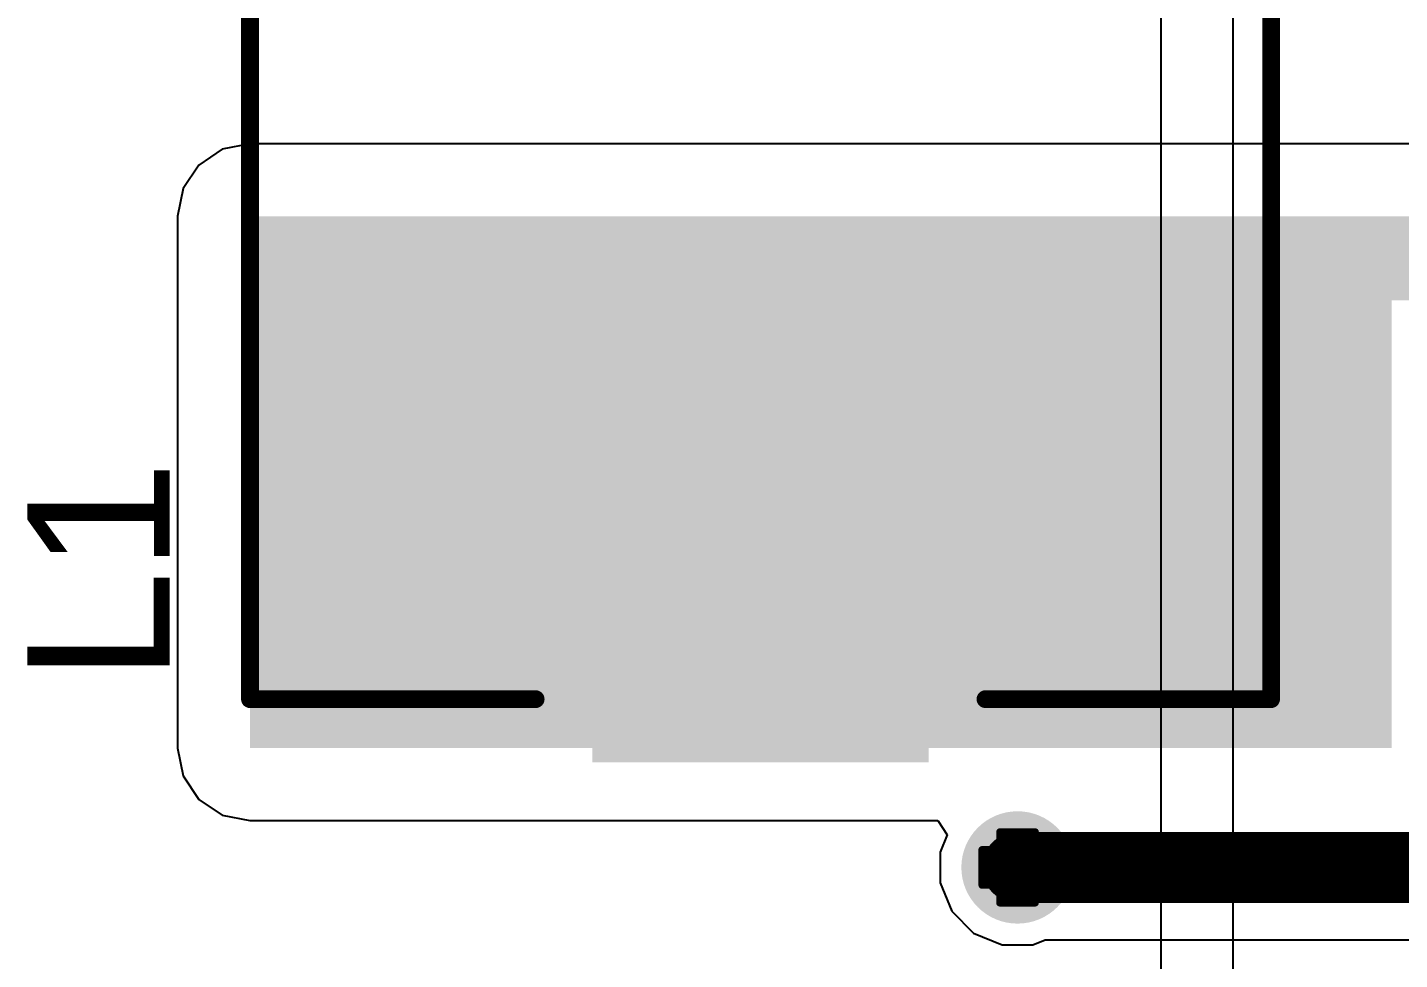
# Model space of a CAD drawing. Header units: inches. Extents: x -5 to 5258, y -4 to 5281.
# Drawn here: x 47.75 to 57.56, y 49.53 to 56.2 of the extents above; entities that cross this region are included whole.
import ezdxf

# ---------------------------------------------------------------- set-up
doc = ezdxf.new("R2010")
doc.units = ezdxf.units.IN
for name, color, linetype in [('Bottom Layer', 5, 'Continuous'), ('Bottom Solder', 6, 'Continuous'), ('Drill Drawing', 1, 'Continuous'), ('Top Layer', 1, 'Continuous'), ('Top Overlay', 2, 'Continuous'), ('Top Paste', 8, 'Continuous'), ('Top Solder', 216, 'Continuous'), ('Via Holes', 16, 'Continuous')]:
    doc.layers.add(name, color=color, linetype=linetype)
doc.styles.add('Arial', font='', dxfattribs={"height": 0.2})
doc.styles.get('Arial').set_extended_font_data('Arial')

# ---------------------------------------------------------------- blocks, each defined once
blk = doc.blocks.new('YPRH0703_4R7M_105')
at = {"layer": 'Top Layer'}
for points in [[(-4, 1.1), (-2.4, 1.1), (-2.4, -1.1), (-4, -1.1)], [(2.4, 1.1), (4, 1.1), (4, -1.1), (2.4, -1.1)]]:
    blk.add_hatch(color=1, dxfattribs=at).paths.add_polyline_path(points)
at = {"layer": 'Top Paste'}
for points in [[(-4, 1.1), (-2.4, 1.1), (-2.4, -1.1), (-4, -1.1)], [(2.4, 1.1), (4, 1.1), (4, -1.1), (2.4, -1.1)]]:
    blk.add_hatch(color=8, dxfattribs=at).paths.add_polyline_path(points)
at = {"layer": 'Top Solder'}
for points in [[(-4.1016, 1.2016), (-2.2984, 1.2016), (-2.2984, -1.2016), (-4.1016, -1.2016)], [(2.2984, 1.2016), (4.1016, 1.2016), (4.1016, -1.2016), (2.2984, -1.2016)]]:
    blk.add_hatch(color=216, dxfattribs=at).paths.add_polyline_path(points)
at = {"layer": 'Top Overlay'}
for points in [[(-3.65, 3.65, 0.127, 0.127, 0), (-3.65, 1.6078, 0.127, 0.127, 0)], [(-3.65, 3.65, 0.127, 0.127, 0), (3.65, 3.65, 0.127, 0.127, 0)], [(3.65, 3.65, 0.127, 0.127, 0), (3.65, 1.6078, 0.127, 0.127, 0)], [(-3.65, -1.6078, 0.127, 0.127, 0), (-3.65, -3.65, 0.127, 0.127, 0)], [(3.65, -1.6078, 0.127, 0.127, 0), (3.65, -3.65, 0.127, 0.127, 0)], [(-3.65, -3.65, 0.127, 0.127, 0), (3.65, -3.65, 0.127, 0.127, 0)]]:
    blk.add_lwpolyline(points, format="xyseb", dxfattribs=at)
for points in [[(-3.6817, 3.65, 0.0635, 0.0635, 1), (-3.6182, 3.65, 0.0635, 0.0635, 1)], [(-3.6817, 3.65, 0.0635, 0.0635, 1), (-3.6182, 3.65, 0.0635, 0.0635, 1)], [(3.6183, 3.65, 0.0635, 0.0635, 1), (3.6818, 3.65, 0.0635, 0.0635, 1)], [(3.6183, 3.65, 0.0635, 0.0635, 1), (3.6818, 3.65, 0.0635, 0.0635, 1)], [(-3.6818, 1.6078, 0.0635, 0.0635, 1), (-3.6183, 1.6078, 0.0635, 0.0635, 1)], [(3.6183, 1.6078, 0.0635, 0.0635, 1), (3.6818, 1.6078, 0.0635, 0.0635, 1)], [(-3.6818, -1.6078, 0.0635, 0.0635, 1), (-3.6183, -1.6078, 0.0635, 0.0635, 1)], [(3.6183, -1.6078, 0.0635, 0.0635, 1), (3.6818, -1.6078, 0.0635, 0.0635, 1)], [(-3.6817, -3.65, 0.0635, 0.0635, 1), (-3.6182, -3.65, 0.0635, 0.0635, 1)], [(-3.6817, -3.65, 0.0635, 0.0635, 1), (-3.6182, -3.65, 0.0635, 0.0635, 1)], [(3.6183, -3.65, 0.0635, 0.0635, 1), (3.6818, -3.65, 0.0635, 0.0635, 1)], [(3.6183, -3.65, 0.0635, 0.0635, 1), (3.6818, -3.65, 0.0635, 0.0635, 1)]]:
    blk.add_lwpolyline(points, format="xyseb", close=True, dxfattribs=at)

msp = doc.modelspace()

# ---------------------------------------------------------------- hatches: boundary and pattern name
at = {"layer": 'Bottom Layer'}
h = msp.add_hatch(color=5, dxfattribs=at)
edge = h.paths.add_edge_path()
edge.add_arc((54.83, 50.1904), 0.3, 0, 360)
at = {"layer": 'Bottom Solder'}
h = msp.add_hatch(color=6, dxfattribs=at)
edge = h.paths.add_edge_path()
edge.add_arc((54.83, 50.1904), 0.4016, 0, 360)
at = {"layer": 'Top Layer'}
for points in [[(49.3428, 51.0435), (57.5056, 51.0435), (57.5056, 54.8458), (49.3428, 54.8458)], [(49.3428, 54.2458), (59.1136, 54.2458), (59.1136, 54.8458), (49.3428, 54.8458)]]:
    msp.add_hatch(color=1, dxfattribs=at).paths.add_polyline_path(points)
h = msp.add_hatch(color=1, dxfattribs=at)
edge = h.paths.add_edge_path()
edge.add_arc((54.83, 50.1904), 0.3, 0, 360)
at = {"layer": 'Top Solder'}
h = msp.add_hatch(color=216, dxfattribs=at)
edge = h.paths.add_edge_path()
edge.add_arc((54.83, 50.1904), 0.4016, 0, 360)
at = {"layer": 'Via Holes'}
h = msp.add_hatch(color=7, dxfattribs=at)
edge = h.paths.add_edge_path()
edge.add_arc((54.83, 50.1904), 0.15, 0, 360)

# ---------------------------------------------------------------- linework, layer by layer
at = {"layer": 'Bottom Layer'}
for p, q in [((55.8546, 59.0294), (55.8546, 44.6202)), ((56.3726, 44.6202), (56.3725, 59.0294))]:
    msp.add_line(p, q, dxfattribs=at)
at = {"layer": 'Drill Drawing'}
for points in [[(54.703, 50.3174, 0.0508, 0.0508, 0), (54.703, 50.4444, 0.0508, 0.0508, 0)], [(54.703, 50.4444, 0.0508, 0.0508, 0), (54.957, 50.4444, 0.0508, 0.0508, 0)], [(54.957, 50.3174, 0.0508, 0.0508, 0), (54.957, 50.4444, 0.0508, 0.0508, 0)], [(54.576, 50.0634, 0.0508, 0.0508, 0), (54.576, 50.3174, 0.0508, 0.0508, 0)], [(54.576, 50.3174, 0.0508, 0.0508, 0), (54.703, 50.3174, 0.0508, 0.0508, 0)], [(54.7538, 50.2666, 0.0508, 0.0508, 0), (54.7538, 50.3428, 0.0508, 0.0508, 0)], [(54.7538, 50.3428, 0.0508, 0.0508, 0), (54.9062, 50.3428, 0.0508, 0.0508, 0)], [(54.9062, 50.2666, 0.0508, 0.0508, 0), (54.9062, 50.3428, 0.0508, 0.0508, 0)], [(54.957, 50.3174, 0.0508, 0.0508, 0), (55.084, 50.3174, 0.0508, 0.0508, 0)], [(55.084, 50.0634, 0.0508, 0.0508, 0), (55.084, 50.3174, 0.0508, 0.0508, 0)], [(54.6776, 50.1142, 0.0508, 0.0508, 0), (54.6776, 50.2666, 0.0508, 0.0508, 0)], [(54.6776, 50.2666, 0.0508, 0.0508, 0), (54.7538, 50.2666, 0.0508, 0.0508, 0)], [(54.9062, 50.2666, 0.0508, 0.0508, 0), (54.9824, 50.2666, 0.0508, 0.0508, 0)], [(54.9824, 50.1142, 0.0508, 0.0508, 0), (54.9824, 50.2666, 0.0508, 0.0508, 0)], [(54.6776, 50.1142, 0.0508, 0.0508, 0), (54.7538, 50.1142, 0.0508, 0.0508, 0)], [(54.7538, 50.038, 0.0508, 0.0508, 0), (54.7538, 50.1142, 0.0508, 0.0508, 0)], [(54.9062, 50.1142, 0.0508, 0.0508, 0), (54.9824, 50.1142, 0.0508, 0.0508, 0)], [(54.9062, 50.038, 0.0508, 0.0508, 0), (54.9062, 50.1142, 0.0508, 0.0508, 0)], [(54.576, 50.0634, 0.0508, 0.0508, 0), (54.703, 50.0634, 0.0508, 0.0508, 0)], [(54.703, 49.9364, 0.0508, 0.0508, 0), (54.703, 50.0634, 0.0508, 0.0508, 0)], [(54.7538, 50.038, 0.0508, 0.0508, 0), (54.9062, 50.038, 0.0508, 0.0508, 0)], [(54.957, 50.0634, 0.0508, 0.0508, 0), (55.084, 50.0634, 0.0508, 0.0508, 0)], [(54.957, 49.9364, 0.0508, 0.0508, 0), (54.957, 50.0634, 0.0508, 0.0508, 0)], [(54.703, 49.9364, 0.0508, 0.0508, 0), (54.957, 49.9364, 0.0508, 0.0508, 0)]]:
    msp.add_lwpolyline(points, format="xyseb", dxfattribs=at)
for points in [[(54.6903, 50.4444, 0.0254, 0.0254, 1), (54.7157, 50.4444, 0.0254, 0.0254, 1)], [(54.6903, 50.4444, 0.0254, 0.0254, 1), (54.7157, 50.4444, 0.0254, 0.0254, 1)], [(54.9443, 50.4444, 0.0254, 0.0254, 1), (54.9697, 50.4444, 0.0254, 0.0254, 1)], [(54.9443, 50.4444, 0.0254, 0.0254, 1), (54.9697, 50.4444, 0.0254, 0.0254, 1)], [(54.5633, 50.3174, 0.0254, 0.0254, 1), (54.5887, 50.3174, 0.0254, 0.0254, 1)], [(54.5633, 50.3174, 0.0254, 0.0254, 1), (54.5887, 50.3174, 0.0254, 0.0254, 1)], [(54.6903, 50.3174, 0.0254, 0.0254, 1), (54.7157, 50.3174, 0.0254, 0.0254, 1)], [(54.6903, 50.3174, 0.0254, 0.0254, 1), (54.7157, 50.3174, 0.0254, 0.0254, 1)], [(54.7411, 50.3428, 0.0254, 0.0254, 1), (54.7665, 50.3428, 0.0254, 0.0254, 1)], [(54.7411, 50.3428, 0.0254, 0.0254, 1), (54.7665, 50.3428, 0.0254, 0.0254, 1)], [(54.8935, 50.3428, 0.0254, 0.0254, 1), (54.9189, 50.3428, 0.0254, 0.0254, 1)], [(54.8935, 50.3428, 0.0254, 0.0254, 1), (54.9189, 50.3428, 0.0254, 0.0254, 1)], [(54.9443, 50.3174, 0.0254, 0.0254, 1), (54.9697, 50.3174, 0.0254, 0.0254, 1)], [(54.9443, 50.3174, 0.0254, 0.0254, 1), (54.9697, 50.3174, 0.0254, 0.0254, 1)], [(55.0713, 50.3174, 0.0254, 0.0254, 1), (55.0967, 50.3174, 0.0254, 0.0254, 1)], [(55.0713, 50.3174, 0.0254, 0.0254, 1), (55.0967, 50.3174, 0.0254, 0.0254, 1)], [(54.6649, 50.2666, 0.0254, 0.0254, 1), (54.6903, 50.2666, 0.0254, 0.0254, 1)], [(54.6649, 50.2666, 0.0254, 0.0254, 1), (54.6903, 50.2666, 0.0254, 0.0254, 1)], [(54.7411, 50.2666, 0.0254, 0.0254, 1), (54.7665, 50.2666, 0.0254, 0.0254, 1)], [(54.7411, 50.2666, 0.0254, 0.0254, 1), (54.7665, 50.2666, 0.0254, 0.0254, 1)], [(54.8935, 50.2666, 0.0254, 0.0254, 1), (54.9189, 50.2666, 0.0254, 0.0254, 1)], [(54.8935, 50.2666, 0.0254, 0.0254, 1), (54.9189, 50.2666, 0.0254, 0.0254, 1)], [(54.9697, 50.2666, 0.0254, 0.0254, 1), (54.9951, 50.2666, 0.0254, 0.0254, 1)], [(54.9697, 50.2666, 0.0254, 0.0254, 1), (54.9951, 50.2666, 0.0254, 0.0254, 1)], [(54.6649, 50.1142, 0.0254, 0.0254, 1), (54.6903, 50.1142, 0.0254, 0.0254, 1)], [(54.6649, 50.1142, 0.0254, 0.0254, 1), (54.6903, 50.1142, 0.0254, 0.0254, 1)], [(54.7411, 50.1142, 0.0254, 0.0254, 1), (54.7665, 50.1142, 0.0254, 0.0254, 1)], [(54.7411, 50.1142, 0.0254, 0.0254, 1), (54.7665, 50.1142, 0.0254, 0.0254, 1)], [(54.8935, 50.1142, 0.0254, 0.0254, 1), (54.9189, 50.1142, 0.0254, 0.0254, 1)], [(54.8935, 50.1142, 0.0254, 0.0254, 1), (54.9189, 50.1142, 0.0254, 0.0254, 1)], [(54.9697, 50.1142, 0.0254, 0.0254, 1), (54.9951, 50.1142, 0.0254, 0.0254, 1)], [(54.9697, 50.1142, 0.0254, 0.0254, 1), (54.9951, 50.1142, 0.0254, 0.0254, 1)], [(54.5633, 50.0634, 0.0254, 0.0254, 1), (54.5887, 50.0634, 0.0254, 0.0254, 1)], [(54.5633, 50.0634, 0.0254, 0.0254, 1), (54.5887, 50.0634, 0.0254, 0.0254, 1)], [(54.6903, 50.0634, 0.0254, 0.0254, 1), (54.7157, 50.0634, 0.0254, 0.0254, 1)], [(54.6903, 50.0634, 0.0254, 0.0254, 1), (54.7157, 50.0634, 0.0254, 0.0254, 1)], [(54.7411, 50.038, 0.0254, 0.0254, 1), (54.7665, 50.038, 0.0254, 0.0254, 1)], [(54.7411, 50.038, 0.0254, 0.0254, 1), (54.7665, 50.038, 0.0254, 0.0254, 1)], [(54.8935, 50.038, 0.0254, 0.0254, 1), (54.9189, 50.038, 0.0254, 0.0254, 1)], [(54.8935, 50.038, 0.0254, 0.0254, 1), (54.9189, 50.038, 0.0254, 0.0254, 1)], [(54.9443, 50.0634, 0.0254, 0.0254, 1), (54.9697, 50.0634, 0.0254, 0.0254, 1)], [(54.9443, 50.0634, 0.0254, 0.0254, 1), (54.9697, 50.0634, 0.0254, 0.0254, 1)], [(55.0713, 50.0634, 0.0254, 0.0254, 1), (55.0967, 50.0634, 0.0254, 0.0254, 1)], [(55.0713, 50.0634, 0.0254, 0.0254, 1), (55.0967, 50.0634, 0.0254, 0.0254, 1)], [(54.6903, 49.9364, 0.0254, 0.0254, 1), (54.7157, 49.9364, 0.0254, 0.0254, 1)], [(54.6903, 49.9364, 0.0254, 0.0254, 1), (54.7157, 49.9364, 0.0254, 0.0254, 1)], [(54.9443, 49.9364, 0.0254, 0.0254, 1), (54.9697, 49.9364, 0.0254, 0.0254, 1)], [(54.9443, 49.9364, 0.0254, 0.0254, 1), (54.9697, 49.9364, 0.0254, 0.0254, 1)]]:
    msp.add_lwpolyline(points, format="xyseb", close=True, dxfattribs=at)
at = {"layer": 'Top Layer'}
for p, q in [((49.3428, 55.3638), (49.1446, 55.3243)), ((59.1136, 55.3638), (49.3428, 55.3638)), ((49.1446, 55.3243), (48.9765, 55.212)), ((48.9765, 55.212), (48.8642, 55.044)), ((48.8642, 55.044), (48.8248, 54.8458)), ((48.8248, 54.8458), (48.8248, 54.2458)), ((48.8248, 54.2458), (48.8248, 51.0435)), ((48.8248, 51.0435), (48.8642, 50.8453)), ((48.8642, 50.8453), (48.9765, 50.6772)), ((48.9765, 50.6772), (49.1446, 50.5649)), ((49.1446, 50.5649), (49.3428, 50.5255)), ((49.3428, 50.5255), (54.2591, 50.5255)), ((54.2591, 50.5255), (54.327, 50.4239)), ((54.327, 50.4239), (54.276, 50.3006)), ((54.276, 50.3006), (54.276, 50.0802)), ((54.276, 50.0802), (54.3603, 49.8766)), ((54.3603, 49.8766), (54.5161, 49.7207)), ((54.5161, 49.7207), (54.7198, 49.6364)), ((54.7198, 49.6364), (54.9402, 49.6364)), ((54.9402, 49.6364), (55.0272, 49.6724)), ((55.0272, 49.6724), (60.4957, 49.6724))]:
    msp.add_line(p, q, dxfattribs=at)
msp.add_lwpolyline([(54.83, 50.1904, 0.508, 0.508, 0), (61.0136, 50.1904, 0.508, 0.508, 0)], format="xyseb", dxfattribs=at)
msp.add_lwpolyline([(54.703, 50.1904, 0.254, 0.254, 1), (54.957, 50.1904, 0.254, 0.254, 1)], format="xyseb", close=True, dxfattribs=at)

# ---------------------------------------------------------------- block references
at = {"rotation": 90}
msp.add_blockref('YPRH0703_4R7M_105', (52.9928, 55.0435), dxfattribs=at)

# ---------------------------------------------------------------- texts
at = {"layer": 'Top Overlay', "style": 'Arial'}
msp.add_text('L1', height=1.016, rotation=90, dxfattribs=at).set_placement((48.7678, 51.5199))

doc.saveas('drawing.dxf')
